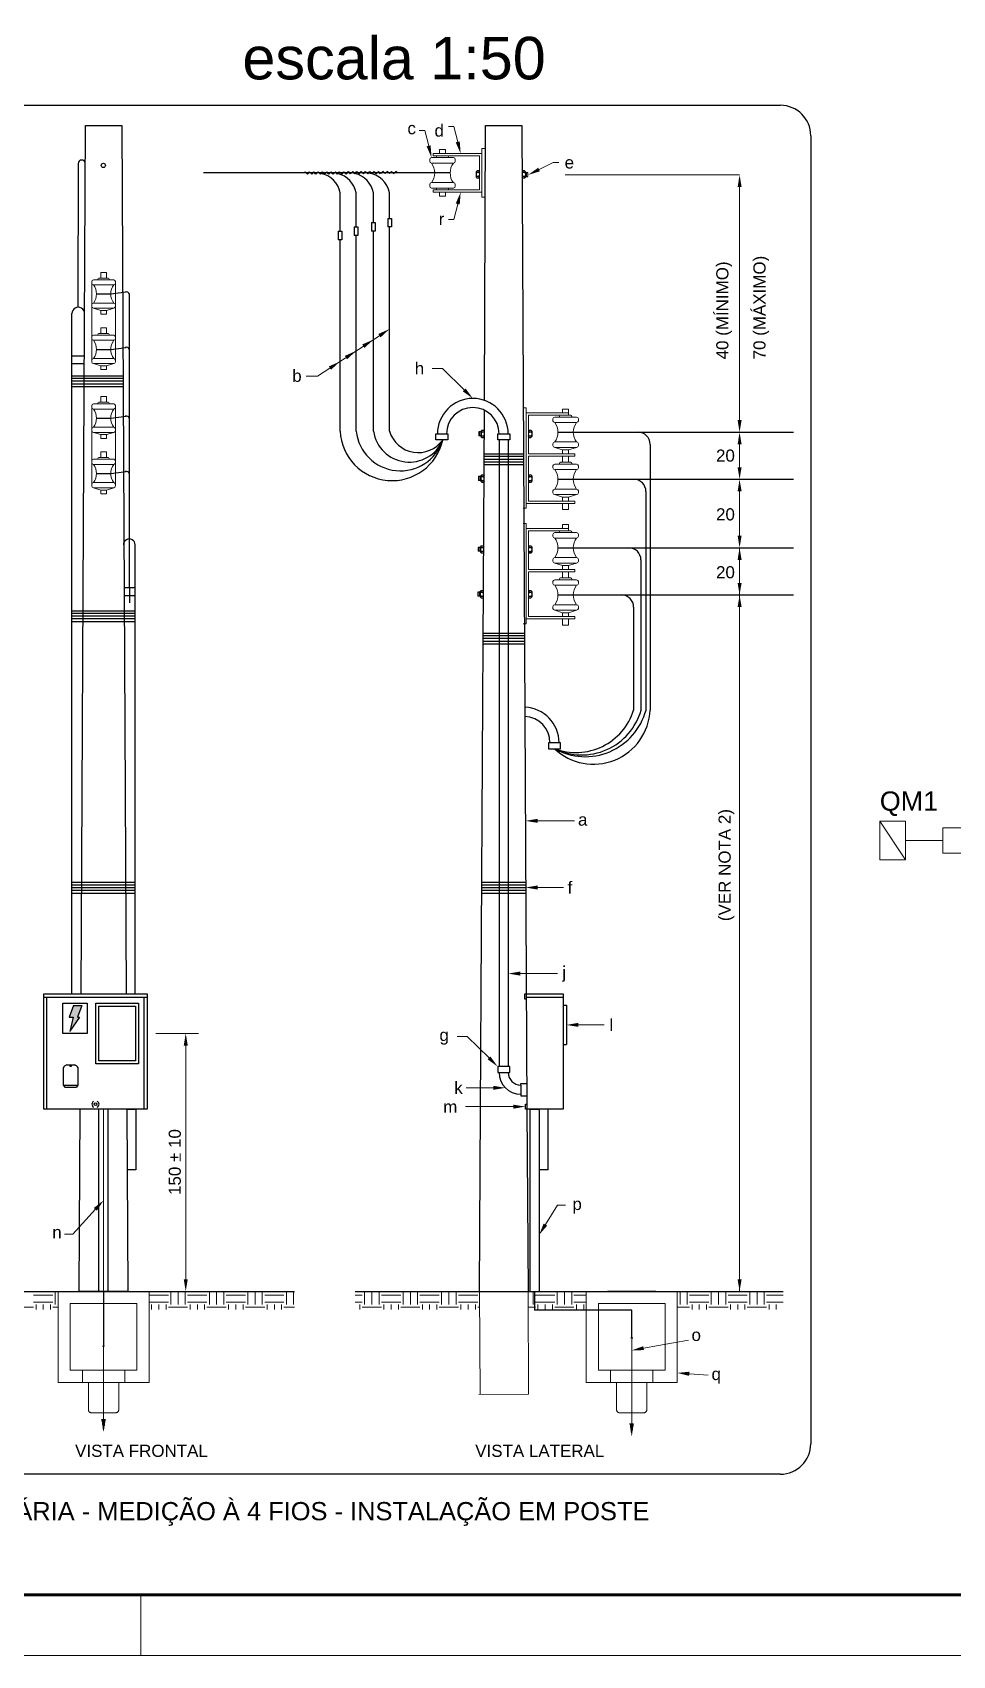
# Model space of a CAD drawing. Header units: millimetres. Extents: x 234.6 to 276.6, y 175.2 to 204.9.
# Drawn here: x 241.97 to 249.55, y 175.16 to 188.53 of the extents above; entities that cross this region are included whole.
import ezdxf

# ---------------------------------------------------------------- set-up
doc = ezdxf.new("R2010")
doc.units = ezdxf.units.MM
doc.header["$LTSCALE"] = 3
doc.header["$MEASUREMENT"] = 0
doc.linetypes.add('Dashed', pattern=[0.75, 0.5, -0.25])
for name, color, linetype, lineweight in [('DI-Linhas do diagrama', 2, 'Continuous', 20), ('DI-Título do diagrama', 3, 'Continuous', 30), ('FO-Títulos', 2, 'Continuous', 20), ('FOLHA EXTERNA', 2, 'Continuous', 20), ('Folha_padrão', 6, 'Continuous', 60), ('P-CONTORNO2', 2, 'Continuous', 20), ('P-CONTORNO4', 3, 'Continuous', 30), ('P-HATCH', 1, 'Continuous', 5), ('P-MARGEM', 3, 'Continuous', 30), ('P-TEXTOS', 2, 'Continuous', 20), ('P-TÍTULO', 3, 'Continuous', 30)]:
    doc.layers.add(name, color=color, linetype=linetype, lineweight=lineweight)
doc.styles.add('Arial', font='arial.ttf')

msp = doc.modelspace()

# ---------------------------------------------------------------- hatches: boundary and pattern name
at = {"layer": 'P-CONTORNO2', "linetype": 'Continuous'}
for points in [[(245.49, 187.631), (245.457, 187.623), (245.498, 187.53), (245.49, 187.631)], [(245.25, 187.598), (245.217, 187.59), (245.258, 187.497), (245.25, 187.598)], [(246.137, 187.414), (246.151, 187.384), (246.054, 187.355), (246.137, 187.414)], [(247.781, 187.255), (247.814, 187.255), (247.797, 187.355), (247.781, 187.255)], [(245.49, 187.111), (245.457, 187.119), (245.498, 187.212), (245.49, 187.111)], [(244.819, 186.044), (244.837, 186.016), (244.911, 186.085), (244.819, 186.044)], [(244.543, 185.864), (244.561, 185.836), (244.636, 185.905), (244.543, 185.864)], [(244.686, 185.958), (244.705, 185.93), (244.779, 185.998), (244.686, 185.958)], [(244.411, 185.777), (244.429, 185.75), (244.504, 185.818), (244.411, 185.777)], [(245.539, 185.595), (245.515, 185.572), (245.598, 185.513), (245.539, 185.595)], [(247.781, 185.335), (247.814, 185.335), (247.797, 185.235), (247.781, 185.335)], [(247.781, 185.135), (247.814, 185.135), (247.797, 185.235), (247.781, 185.135)], [(247.781, 184.947), (247.814, 184.947), (247.797, 184.847), (247.781, 184.947)], [(247.781, 184.747), (247.814, 184.747), (247.797, 184.847), (247.781, 184.747)], [(247.781, 184.383), (247.814, 184.383), (247.797, 184.283), (247.781, 184.383)], [(247.781, 184.183), (247.814, 184.183), (247.797, 184.283), (247.781, 184.183)], [(247.781, 183.994), (247.814, 183.994), (247.797, 183.894), (247.781, 183.994)], [(247.781, 183.794), (247.814, 183.794), (247.797, 183.894), (247.781, 183.794)], [(246.132, 182.017), (246.132, 182.05), (246.032, 182.033), (246.132, 182.017)], [(246.133, 181.467), (246.133, 181.501), (246.033, 181.484), (246.133, 181.467)], [(245.99, 180.758), (245.99, 180.792), (245.89, 180.775), (245.99, 180.758)], [(243.215, 180.182), (243.248, 180.182), (243.231, 180.282), (243.215, 180.182)], [(246.469, 180.336), (246.469, 180.369), (246.369, 180.352), (246.469, 180.336)], [(245.743, 180.092), (245.72, 180.068), (245.803, 180.009), (245.743, 180.092)], [(245.767, 179.85), (245.767, 179.817), (245.867, 179.834), (245.767, 179.85)], [(245.931, 179.695), (245.931, 179.662), (246.031, 179.679), (245.931, 179.695)], [(242.474, 178.844), (242.499, 178.822), (242.554, 178.907), (242.474, 178.844)], [(246.211, 178.698), (246.182, 178.716), (246.144, 178.622), (246.211, 178.698)], [(243.215, 178.257), (243.248, 178.257), (243.231, 178.157), (243.215, 178.257)], [(247.781, 178.257), (247.814, 178.257), (247.797, 178.157), (247.781, 178.257)], [(247.009, 177.673), (247.003, 177.705), (246.908, 177.671), (247.009, 177.673)], [(247.381, 177.461), (247.384, 177.495), (247.283, 177.485), (247.381, 177.461)]]:
    msp.add_hatch(color=256, dxfattribs=at).paths.add_polyline_path(points)
at = {"layer": 'P-CONTORNO4', "linetype": 'Continuous'}
msp.add_hatch(color=256, dxfattribs=at).paths.add_polyline_path([(242.269, 180.417), (242.304, 180.417), (242.275, 180.3), (242.355, 180.417), (242.339, 180.417), (242.375, 180.513), (242.305, 180.513), (242.269, 180.417)])

# ---------------------------------------------------------------- linework, layer by layer
at = {"layer": 'DI-Linhas do diagrama', "linetype": 'Continuous'}
for p, q in [((249.165, 182.03), (248.953, 182.03)), ((248.953, 182.03), (248.953, 181.713)), ((249.165, 181.713), (248.953, 182.03)), ((249.165, 181.713), (249.165, 182.03)), ((249.165, 181.871), (249.472, 181.871)), ((248.953, 181.713), (249.165, 181.713))]:
    msp.add_line(p, q, dxfattribs=at)
msp.add_lwpolyline([(249.472, 181.766), (249.472, 181.977), (249.853, 181.977), (249.853, 181.766), (249.472, 181.766)], close=True, dxfattribs=at)
at = {"layer": 'FOLHA EXTERNA', "color": 2, "linetype": 'Continuous'}
for points in [[(234.586, 175.157), (276.636, 175.157), (276.636, 204.857), (234.586, 204.857), (234.586, 175.157)], [(242.861, 175.661), (242.861, 175.157)]]:
    msp.add_lwpolyline(points, dxfattribs=at)
at = {"layer": 'Folha_padrão', "color": 6, "linetype": 'Continuous'}
msp.add_lwpolyline([(236.086, 204.357), (276.136, 204.357), (276.136, 175.657), (236.086, 175.657), (236.086, 204.357)], dxfattribs=at)
at = {"layer": 'P-CONTORNO2'}
for p, q in [((245.442, 187.754), (245.397, 187.754)), ((245.474, 187.627), (245.442, 187.754)), ((245.202, 187.721), (245.157, 187.721)), ((245.234, 187.594), (245.202, 187.721)), ((245.243, 187.482), (245.243, 187.467)), ((245.348, 187.497), (245.258, 187.497)), ((245.673, 187.53), (245.272, 187.53)), ((245.272, 187.512), (245.272, 187.53)), ((245.654, 187.512), (245.272, 187.512)), ((245.298, 187.504), (245.298, 187.497)), ((245.322, 187.53), (245.322, 187.563)), ((245.373, 187.563), (245.322, 187.563)), ((245.322, 187.563), (245.373, 187.563)), ((245.348, 187.497), (245.438, 187.497)), ((245.373, 187.563), (245.373, 187.53)), ((245.397, 187.504), (245.397, 187.497)), ((245.453, 187.482), (245.453, 187.467)), ((245.654, 187.362), (245.654, 187.512)), ((245.673, 187.572), (245.702, 187.572)), ((245.673, 187.572), (245.673, 187.53)), ((245.673, 187.53), (245.673, 187.212)), ((245.258, 187.452), (245.438, 187.452)), ((245.654, 187.362), (245.654, 187.231)), ((246.041, 187.369), (246.041, 187.347)), ((246.051, 187.374), (246.051, 187.342)), ((246.144, 187.399), (246.261, 187.457)), ((246.261, 187.457), (246.307, 187.457)), ((247.797, 187.355), (246.36, 187.355)), ((245.243, 187.261), (245.243, 187.276)), ((245.258, 187.291), (245.438, 187.291)), ((245.348, 187.246), (245.258, 187.246)), ((245.654, 187.231), (245.272, 187.231)), ((245.272, 187.212), (245.272, 187.231)), ((245.673, 187.212), (245.272, 187.212)), ((245.298, 187.238), (245.298, 187.246)), ((245.322, 187.212), (245.322, 187.18)), ((245.348, 187.246), (245.438, 187.246)), ((245.373, 187.18), (245.373, 187.212)), ((245.397, 187.238), (245.397, 187.246)), ((245.453, 187.261), (245.453, 187.276)), ((245.673, 187.171), (245.673, 187.212)), ((247.797, 187.255), (247.797, 185.335)), ((245.322, 187.18), (245.373, 187.18)), ((245.373, 187.18), (245.322, 187.18)), ((245.474, 187.115), (245.442, 186.988)), ((245.673, 187.171), (245.701, 187.171)), ((245.442, 186.988), (245.397, 186.988)), ((242.53, 186.552), (242.53, 186.504)), ((242.577, 186.552), (242.53, 186.552)), ((242.53, 186.552), (242.577, 186.552)), ((242.577, 186.504), (242.577, 186.552)), ((242.456, 186.476), (242.456, 186.462)), ((242.456, 186.469), (242.456, 185.821)), ((242.554, 186.49), (242.47, 186.49)), ((242.638, 186.448), (242.47, 186.448)), ((242.507, 186.497), (242.507, 186.49)), ((242.554, 186.504), (242.514, 186.504)), ((242.554, 186.504), (242.593, 186.504)), ((242.554, 186.49), (242.638, 186.49)), ((242.6, 186.497), (242.6, 186.49)), ((242.652, 186.476), (242.652, 186.462)), ((242.652, 186.469), (242.652, 185.821)), ((242.456, 186.271), (242.456, 186.285)), ((242.638, 186.299), (242.47, 186.299)), ((242.652, 186.271), (242.652, 186.285)), ((242.47, 186.257), (242.53, 186.237)), ((242.554, 186.257), (242.47, 186.257)), ((242.577, 186.237), (242.53, 186.237)), ((242.53, 186.237), (242.53, 186.207)), ((242.577, 186.207), (242.53, 186.207)), ((242.554, 186.257), (242.638, 186.257)), ((242.638, 186.257), (242.577, 186.237)), ((242.577, 186.207), (242.577, 186.237)), ((242.456, 186.02), (242.456, 186.006)), ((242.554, 186.034), (242.47, 186.034)), ((242.507, 186.041), (242.507, 186.034)), ((242.554, 186.048), (242.514, 186.048)), ((242.53, 186.096), (242.53, 186.048)), ((242.53, 186.096), (242.577, 186.096)), ((242.554, 186.048), (242.593, 186.048)), ((242.554, 186.034), (242.638, 186.034)), ((242.577, 186.048), (242.577, 186.096)), ((242.6, 186.041), (242.6, 186.034)), ((242.652, 186.02), (242.652, 186.006)), ((244.828, 186.03), (244.318, 185.697)), ((242.638, 185.992), (242.47, 185.992)), ((242.456, 185.814), (242.456, 185.828)), ((242.638, 185.842), (242.47, 185.842)), ((242.554, 185.8), (242.47, 185.8)), ((242.47, 185.8), (242.53, 185.781)), ((242.577, 185.781), (242.53, 185.781)), ((242.53, 185.781), (242.53, 185.751)), ((242.577, 185.751), (242.53, 185.751)), ((242.554, 185.8), (242.638, 185.8)), ((242.638, 185.8), (242.577, 185.781)), ((242.577, 185.751), (242.577, 185.781)), ((242.652, 185.814), (242.652, 185.828)), ((245.347, 185.761), (245.263, 185.761)), ((245.527, 185.583), (245.347, 185.761)), ((244.318, 185.697), (244.224, 185.697)), ((242.554, 185.468), (242.47, 185.468)), ((242.507, 185.475), (242.507, 185.468)), ((242.554, 185.482), (242.514, 185.482)), ((242.53, 185.53), (242.53, 185.482)), ((242.577, 185.53), (242.53, 185.53)), ((242.53, 185.53), (242.577, 185.53)), ((242.554, 185.482), (242.593, 185.482)), ((242.554, 185.468), (242.638, 185.468)), ((242.577, 185.482), (242.577, 185.53)), ((242.6, 185.475), (242.6, 185.468)), ((242.456, 185.454), (242.456, 185.44)), ((242.456, 185.447), (242.456, 184.799)), ((242.638, 185.426), (242.47, 185.426)), ((242.652, 185.454), (242.652, 185.44)), ((242.652, 185.447), (242.652, 184.799)), ((246.038, 185.436), (246.013, 185.436)), ((246.038, 185.436), (246.038, 185.394)), ((246.038, 185.394), (246.038, 184.649)), ((246.038, 185.394), (246.388, 185.394)), ((246.057, 185.225), (246.057, 185.375)), ((246.057, 185.375), (246.338, 185.375)), ((246.258, 185.345), (246.258, 185.33)), ((246.363, 185.36), (246.273, 185.36)), ((246.313, 185.368), (246.313, 185.36)), ((246.363, 185.375), (246.321, 185.375)), ((246.338, 185.426), (246.388, 185.426)), ((246.388, 185.426), (246.338, 185.426)), ((246.338, 185.426), (246.338, 185.394)), ((246.363, 185.375), (246.405, 185.375)), ((246.363, 185.36), (246.453, 185.36)), ((246.388, 185.375), (246.388, 185.426)), ((246.413, 185.368), (246.413, 185.36)), ((246.468, 185.345), (246.468, 185.33)), ((242.456, 185.248), (242.456, 185.262)), ((242.638, 185.276), (242.47, 185.276)), ((242.47, 185.234), (242.53, 185.215)), ((242.554, 185.234), (242.47, 185.234)), ((242.577, 185.215), (242.53, 185.215)), ((242.53, 185.215), (242.53, 185.184)), ((242.554, 185.234), (242.638, 185.234)), ((242.638, 185.234), (242.577, 185.215)), ((242.577, 185.184), (242.577, 185.215)), ((242.652, 185.248), (242.652, 185.262)), ((245.647, 185.238), (245.647, 185.206)), ((245.657, 185.233), (245.657, 185.211)), ((246.057, 185.225), (246.057, 185.057)), ((246.453, 185.315), (246.273, 185.315)), ((242.577, 185.184), (242.53, 185.184)), ((242.53, 185.073), (242.53, 185.026)), ((242.53, 185.073), (242.577, 185.073)), ((242.577, 185.026), (242.577, 185.073)), ((246.258, 185.125), (246.258, 185.14)), ((246.453, 185.155), (246.273, 185.155)), ((246.363, 185.11), (246.273, 185.11)), ((246.273, 185.11), (246.338, 185.089)), ((246.338, 185.089), (246.338, 185.057)), ((246.388, 185.089), (246.338, 185.089)), ((246.363, 185.11), (246.453, 185.11)), ((246.453, 185.11), (246.388, 185.089)), ((246.388, 185.057), (246.388, 185.089)), ((246.468, 185.125), (246.468, 185.14)), ((242.456, 184.998), (242.456, 184.984)), ((242.554, 185.012), (242.47, 185.012)), ((242.638, 184.97), (242.47, 184.97)), ((242.507, 185.019), (242.507, 185.012)), ((242.554, 185.026), (242.514, 185.026)), ((242.554, 185.026), (242.593, 185.026)), ((242.554, 185.012), (242.638, 185.012)), ((242.6, 185.019), (242.6, 185.012)), ((242.652, 184.998), (242.652, 184.984)), ((246.057, 185.057), (246.338, 185.057)), ((246.057, 185.038), (246.057, 184.668)), ((246.057, 185.038), (246.338, 185.038)), ((246.258, 184.957), (246.258, 184.942)), ((246.363, 184.972), (246.273, 184.972)), ((246.313, 184.979), (246.313, 184.972)), ((246.363, 184.987), (246.321, 184.987)), ((246.439, 185.057), (246.338, 185.057)), ((246.338, 185.038), (246.338, 184.987)), ((246.388, 185.038), (246.338, 185.038)), ((246.363, 184.987), (246.405, 184.987)), ((246.363, 184.972), (246.453, 184.972)), ((246.388, 184.987), (246.388, 185.038)), ((246.388, 185.038), (246.439, 185.038)), ((246.413, 184.979), (246.413, 184.972)), ((246.439, 185.038), (246.439, 185.057)), ((246.468, 184.957), (246.468, 184.942)), ((242.456, 184.792), (242.456, 184.806)), ((242.638, 184.82), (242.47, 184.82)), ((242.652, 184.792), (242.652, 184.806)), ((245.645, 184.869), (245.645, 184.837)), ((245.655, 184.864), (245.655, 184.842)), ((246.453, 184.927), (246.273, 184.927)), ((242.554, 184.778), (242.47, 184.778)), ((242.47, 184.778), (242.53, 184.758)), ((242.577, 184.758), (242.53, 184.758)), ((242.53, 184.758), (242.53, 184.728)), ((242.577, 184.728), (242.53, 184.728)), ((242.554, 184.778), (242.638, 184.778)), ((242.638, 184.778), (242.577, 184.758)), ((242.577, 184.728), (242.577, 184.758)), ((246.057, 184.668), (246.338, 184.668)), ((246.258, 184.736), (246.258, 184.751)), ((246.453, 184.766), (246.273, 184.766)), ((246.273, 184.721), (246.338, 184.7)), ((246.363, 184.721), (246.273, 184.721)), ((246.338, 184.7), (246.338, 184.668)), ((246.388, 184.7), (246.338, 184.7)), ((246.439, 184.668), (246.338, 184.668)), ((246.363, 184.721), (246.453, 184.721)), ((246.453, 184.721), (246.388, 184.7)), ((246.388, 184.668), (246.388, 184.7)), ((246.439, 184.649), (246.439, 184.668)), ((246.468, 184.736), (246.468, 184.751)), ((247.797, 184.747), (247.797, 184.383)), ((246.038, 184.608), (246.013, 184.608)), ((246.038, 184.649), (246.038, 184.608)), ((246.038, 184.649), (246.338, 184.649)), ((246.388, 184.649), (246.338, 184.649)), ((246.338, 184.649), (246.338, 184.598)), ((246.338, 184.598), (246.388, 184.598)), ((246.388, 184.649), (246.439, 184.649)), ((246.388, 184.598), (246.388, 184.649)), ((246.038, 184.483), (246.013, 184.483)), ((246.038, 184.483), (246.038, 184.442)), ((246.038, 184.442), (246.388, 184.442)), ((246.038, 184.442), (246.038, 183.697)), ((246.057, 184.423), (246.338, 184.423)), ((246.057, 184.273), (246.057, 184.423)), ((246.363, 184.408), (246.273, 184.408)), ((246.313, 184.415), (246.313, 184.408)), ((246.363, 184.423), (246.321, 184.423)), ((246.338, 184.474), (246.338, 184.442)), ((246.388, 184.474), (246.338, 184.474)), ((246.338, 184.474), (246.388, 184.474)), ((246.363, 184.423), (246.405, 184.423)), ((246.363, 184.408), (246.453, 184.408)), ((246.388, 184.423), (246.388, 184.474)), ((246.413, 184.415), (246.413, 184.408)), ((245.642, 184.286), (245.642, 184.254)), ((245.651, 184.281), (245.651, 184.258)), ((246.057, 184.273), (246.057, 184.104)), ((246.258, 184.393), (246.258, 184.378)), ((246.453, 184.363), (246.273, 184.363)), ((246.468, 184.393), (246.468, 184.378)), ((247.797, 184.283), (247.797, 178.157)), ((246.258, 184.172), (246.258, 184.187)), ((246.453, 184.202), (246.273, 184.202)), ((246.273, 184.157), (246.338, 184.136)), ((246.363, 184.157), (246.273, 184.157)), ((246.388, 184.136), (246.338, 184.136)), ((246.338, 184.136), (246.338, 184.104)), ((246.363, 184.157), (246.453, 184.157)), ((246.453, 184.157), (246.388, 184.136)), ((246.388, 184.104), (246.388, 184.136)), ((246.468, 184.172), (246.468, 184.187)), ((246.057, 184.104), (246.338, 184.104)), ((246.057, 184.085), (246.338, 184.085)), ((246.057, 184.085), (246.057, 183.716)), ((246.258, 184.004), (246.258, 183.989)), ((246.363, 184.019), (246.273, 184.019)), ((246.313, 184.027), (246.313, 184.019)), ((246.363, 184.034), (246.321, 184.034)), ((246.439, 184.104), (246.338, 184.104)), ((246.388, 184.085), (246.338, 184.085)), ((246.338, 184.085), (246.338, 184.034)), ((246.363, 184.034), (246.405, 184.034)), ((246.363, 184.019), (246.453, 184.019)), ((246.388, 184.085), (246.439, 184.085)), ((246.388, 184.034), (246.388, 184.085)), ((246.413, 184.027), (246.413, 184.019)), ((246.439, 184.085), (246.439, 184.104)), ((246.468, 184.004), (246.468, 183.989)), ((245.64, 183.917), (245.64, 183.885)), ((245.649, 183.912), (245.649, 183.889)), ((246.453, 183.974), (246.273, 183.974)), ((246.258, 183.784), (246.258, 183.799)), ((246.453, 183.814), (246.273, 183.814)), ((246.363, 183.769), (246.273, 183.769)), ((246.273, 183.769), (246.338, 183.748)), ((246.388, 183.748), (246.338, 183.748)), ((246.338, 183.748), (246.338, 183.716)), ((246.363, 183.769), (246.453, 183.769)), ((246.453, 183.769), (246.388, 183.748)), ((246.388, 183.716), (246.388, 183.748)), ((246.468, 183.784), (246.468, 183.799)), ((246.038, 183.656), (246.013, 183.656)), ((246.038, 183.697), (246.338, 183.697)), ((246.038, 183.697), (246.038, 183.656)), ((246.057, 183.716), (246.338, 183.716)), ((246.439, 183.716), (246.338, 183.716)), ((246.338, 183.697), (246.338, 183.646)), ((246.388, 183.697), (246.338, 183.697)), ((246.338, 183.646), (246.388, 183.646)), ((246.388, 183.646), (246.388, 183.697)), ((246.388, 183.697), (246.439, 183.697)), ((246.439, 183.697), (246.439, 183.716)), ((246.132, 182.033), (246.437, 182.033)), ((246.133, 181.484), (246.346, 181.484)), ((245.99, 180.775), (246.296, 180.775)), ((245.552, 180.258), (245.468, 180.258)), ((245.732, 180.08), (245.552, 180.258)), ((246.469, 180.352), (246.682, 180.352)), ((245.767, 179.834), (245.543, 179.834)), ((245.931, 179.679), (245.538, 179.679)), ((242.486, 178.833), (242.3, 178.627)), ((246.197, 178.707), (246.295, 178.866)), ((246.295, 178.866), (246.362, 178.866)), ((242.3, 178.627), (242.233, 178.627)), ((247.006, 177.689), (247.377, 177.756)), ((247.383, 177.478), (247.537, 177.467)), ((242.537, 177.1), (242.57, 177.1)), ((242.538, 177.093), (242.569, 177.093)), ((242.539, 177.085), (242.568, 177.085)), ((242.541, 177.078), (242.567, 177.078)), ((242.542, 177.071), (242.565, 177.071)), ((242.543, 177.063), (242.564, 177.063)), ((242.544, 177.056), (242.563, 177.056)), ((242.546, 177.048), (242.562, 177.048)), ((242.547, 177.041), (242.56, 177.041)), ((246.891, 177.067), (246.924, 177.067)), ((246.892, 177.06), (246.923, 177.06)), ((246.894, 177.052), (246.922, 177.052)), ((246.895, 177.045), (246.921, 177.045)), ((242.548, 177.034), (242.559, 177.034)), ((242.549, 177.026), (242.558, 177.026)), ((242.551, 177.019), (242.557, 177.019)), ((242.552, 177.011), (242.555, 177.011)), ((242.553, 177.004), (242.554, 177.004)), ((246.896, 177.038), (246.92, 177.038)), ((246.897, 177.03), (246.918, 177.03)), ((246.899, 177.023), (246.917, 177.023)), ((246.9, 177.015), (246.916, 177.015)), ((246.901, 177.008), (246.915, 177.008)), ((246.902, 177.001), (246.913, 177.001)), ((246.903, 176.993), (246.912, 176.993)), ((246.905, 176.986), (246.911, 176.986)), ((246.906, 176.979), (246.91, 176.979)), ((246.907, 176.971), (246.908, 176.971))]:
    msp.add_line(p, q, dxfattribs=at)
at = {"layer": 'P-CONTORNO2', "linetype": 'Continuous'}
for p, q in [((247.797, 185.135), (247.797, 184.947)), ((242.984, 180.282), (243.336, 180.282)), ((243.231, 180.182), (243.231, 178.257)), ((246.908, 177.067), (246.908, 177.768)), ((242.554, 177.1), (242.554, 177.701))]:
    msp.add_line(p, q, dxfattribs=at)
at = {"layer": 'P-CONTORNO2', "linetype": 'Dashed'}
for p, q in [((242.554, 178.157), (242.554, 179.657)), ((242.179, 178.157), (242.179, 177.407)), ((242.929, 178.157), (242.929, 177.407)), ((245.653, 178.157), (245.658, 177.307)), ((246.058, 177.309), (246.053, 178.157)), ((246.533, 178.157), (246.533, 177.407)), ((247.283, 178.157), (247.283, 177.407)), ((242.279, 178.057), (242.829, 178.057)), ((242.279, 178.057), (242.279, 177.507)), ((242.829, 178.057), (242.829, 177.507)), ((246.633, 178.057), (247.183, 178.057)), ((246.633, 178.057), (246.633, 177.507)), ((247.183, 178.057), (247.183, 177.507)), ((242.829, 177.507), (242.279, 177.507)), ((242.379, 177.507), (242.379, 177.407)), ((242.729, 177.507), (242.729, 177.407)), ((247.183, 177.507), (246.633, 177.507)), ((246.733, 177.507), (246.733, 177.407)), ((247.083, 177.507), (247.083, 177.407)), ((242.929, 177.407), (242.179, 177.407)), ((242.429, 177.407), (242.429, 177.182)), ((242.679, 177.407), (242.679, 177.182)), ((245.648, 177.307), (246.058, 177.309)), ((247.283, 177.407), (246.533, 177.407)), ((246.783, 177.407), (246.783, 177.182)), ((247.033, 177.407), (247.033, 177.182)), ((242.454, 177.157), (242.654, 177.157)), ((246.808, 177.157), (247.008, 177.157))]:
    msp.add_line(p, q, dxfattribs=at)
at = {"layer": 'P-CONTORNO2'}
for centre, radius, start, end in [((245.258, 187.482), 0.015, 90, 180), ((245.305, 187.504), 0.0075, 90, 180), ((245.39, 187.504), 0.0075, 0, 90), ((245.438, 187.482), 0.015, 0, 90), ((245.258, 187.467), 0.015, 180, 270), ((245.15, 187.371), 0.134, 323.14, 36.8599), ((245.545, 187.371), 0.134, 143.14, 216.86), ((245.438, 187.467), 0.015, 270, 0), ((245.258, 187.276), 0.015, 90, 180), ((245.258, 187.261), 0.015, 180, 270), ((245.305, 187.238), 0.0075, 180, 270), ((245.39, 187.238), 0.0075, 270, 0), ((245.438, 187.276), 0.015, 0, 90), ((245.438, 187.261), 0.015, 270, 0), ((242.47, 186.476), 0.014, 90, 180), ((242.47, 186.462), 0.014, 180, 270), ((242.37, 186.374), 0.125, 323.14, 36.8599), ((242.514, 186.497), 0.007, 90, 180), ((242.593, 186.497), 0.007, 0, 90), ((242.738, 186.374), 0.125, 143.14, 216.86), ((242.638, 186.476), 0.014, 0, 90), ((242.638, 186.462), 0.014, 270, 0), ((242.47, 186.285), 0.014, 90, 180), ((242.47, 186.271), 0.014, 180, 270), ((242.638, 186.285), 0.014, 0, 90), ((242.638, 186.271), 0.014, 270, 0), ((242.47, 186.02), 0.014, 90, 180), ((242.47, 186.006), 0.014, 180, 270), ((242.514, 186.041), 0.007, 90, 180), ((242.593, 186.041), 0.007, 0, 90), ((242.638, 186.02), 0.014, 0, 90), ((242.638, 186.006), 0.014, 270, 0), ((242.37, 185.917), 0.125, 323.14, 36.8599), ((242.738, 185.917), 0.125, 143.14, 216.86), ((242.47, 185.828), 0.014, 90, 180), ((242.47, 185.814), 0.014, 180, 270), ((242.638, 185.828), 0.014, 0, 90), ((242.638, 185.814), 0.014, 270, 0), ((242.47, 185.454), 0.014, 90, 180), ((242.514, 185.475), 0.007, 90, 180), ((242.593, 185.475), 0.007, 0, 90), ((242.638, 185.454), 0.014, 0, 90), ((242.47, 185.44), 0.014, 180, 270), ((242.37, 185.351), 0.125, 323.14, 36.8599), ((242.738, 185.351), 0.125, 143.14, 216.86), ((242.638, 185.44), 0.014, 270, 0), ((246.273, 185.345), 0.015, 90, 180), ((246.273, 185.33), 0.015, 180, 270), ((246.321, 185.368), 0.0075, 90, 180), ((246.405, 185.368), 0.0075, 0, 90), ((246.453, 185.345), 0.015, 0, 90), ((246.453, 185.33), 0.015, 270, 0), ((242.47, 185.262), 0.014, 90, 180), ((242.47, 185.248), 0.014, 180, 270), ((242.638, 185.262), 0.014, 0, 90), ((242.638, 185.248), 0.014, 270, 0), ((246.166, 185.235), 0.134, 323.14, 36.8599), ((246.56, 185.235), 0.134, 143.14, 216.86), ((246.273, 185.14), 0.015, 90, 180), ((246.273, 185.125), 0.015, 180, 270), ((246.453, 185.14), 0.015, 0, 90), ((246.453, 185.125), 0.015, 270, 0), ((242.47, 184.998), 0.014, 90, 180), ((242.47, 184.984), 0.014, 180, 270), ((242.37, 184.895), 0.125, 323.14, 36.8599), ((242.514, 185.019), 0.007, 90, 180), ((242.593, 185.019), 0.007, 0, 90), ((242.738, 184.895), 0.125, 143.14, 216.86), ((242.638, 184.998), 0.014, 0, 90), ((242.638, 184.984), 0.014, 270, 0), ((246.273, 184.957), 0.015, 90, 180), ((246.273, 184.942), 0.015, 180, 270), ((246.321, 184.979), 0.0075, 90, 180), ((246.405, 184.979), 0.0075, 0, 90), ((246.453, 184.957), 0.015, 0, 90), ((246.453, 184.942), 0.015, 270, 0), ((242.47, 184.806), 0.014, 90, 180), ((242.638, 184.806), 0.014, 0, 90), ((246.166, 184.847), 0.134, 323.14, 36.8599), ((246.56, 184.847), 0.134, 143.14, 216.86), ((242.47, 184.792), 0.014, 180, 270), ((242.638, 184.792), 0.014, 270, 0), ((246.273, 184.751), 0.015, 90, 180), ((246.273, 184.736), 0.015, 180, 270), ((246.453, 184.751), 0.015, 0, 90), ((246.453, 184.736), 0.015, 270, 0), ((246.273, 184.393), 0.015, 90, 180), ((246.321, 184.415), 0.0075, 90, 180), ((246.405, 184.415), 0.0075, 0, 90), ((246.453, 184.393), 0.015, 0, 90), ((246.273, 184.378), 0.015, 180, 270), ((246.166, 184.283), 0.134, 323.14, 36.8599), ((246.56, 184.283), 0.134, 143.14, 216.86), ((246.453, 184.378), 0.015, 270, 0), ((246.273, 184.187), 0.015, 90, 180), ((246.273, 184.172), 0.015, 180, 270), ((246.453, 184.187), 0.015, 0, 90), ((246.453, 184.172), 0.015, 270, 0), ((246.273, 184.004), 0.015, 90, 180), ((246.321, 184.027), 0.0075, 90, 180), ((246.405, 184.027), 0.0075, 0, 90), ((246.453, 184.004), 0.015, 0, 90), ((246.273, 183.989), 0.015, 180, 270), ((246.166, 183.894), 0.134, 323.14, 36.8599), ((246.56, 183.894), 0.134, 143.14, 216.86), ((246.453, 183.989), 0.015, 270, 0), ((246.273, 183.799), 0.015, 90, 180), ((246.273, 183.784), 0.015, 180, 270), ((246.453, 183.799), 0.015, 0, 90), ((246.453, 183.784), 0.015, 270, 0)]:
    msp.add_arc(centre, radius, start, end, dxfattribs=at)
at = {"layer": 'P-CONTORNO2', "linetype": 'Dashed'}
for centre, start, end in [((242.454, 177.182), 180, 270), ((242.654, 177.182), 270, 0), ((246.808, 177.182), 180, 270), ((247.008, 177.182), 270, 0)]:
    msp.add_arc(centre, 0.025, start, end, dxfattribs=at)
at = {"layer": 'P-CONTORNO4'}
for p, q in [((242.368, 180.607), (242.404, 187.762)), ((242.404, 187.762), (242.704, 187.762)), ((242.704, 187.762), (242.739, 180.607)), ((245.695, 185.496), (245.703, 187.762)), ((245.703, 187.762), (246.003, 187.762)), ((246.003, 187.762), (246.044, 179.657)), ((242.345, 186.264), (242.346, 187.45)), ((244.976, 187.371), (243.379, 187.371)), ((244.208, 187.371), (244.217, 187.38)), ((244.235, 187.362), (244.217, 187.38)), ((244.235, 187.362), (244.252, 187.38)), ((244.27, 187.362), (244.252, 187.38)), ((244.27, 187.362), (244.288, 187.38)), ((244.305, 187.362), (244.288, 187.38)), ((244.305, 187.362), (244.323, 187.38)), ((244.341, 187.362), (244.323, 187.38)), ((244.341, 187.362), (244.358, 187.38)), ((244.376, 187.362), (244.358, 187.38)), ((244.376, 187.362), (244.394, 187.38)), ((244.412, 187.362), (244.394, 187.38)), ((244.412, 187.362), (244.429, 187.38)), ((244.447, 187.362), (244.429, 187.38)), ((244.447, 187.362), (244.465, 187.38)), ((244.482, 187.362), (244.465, 187.38)), ((244.482, 187.362), (244.5, 187.38)), ((244.518, 187.362), (244.5, 187.38)), ((244.518, 187.362), (244.535, 187.38)), ((244.553, 187.362), (244.535, 187.38)), ((244.553, 187.362), (244.572, 187.382)), ((244.59, 187.364), (244.572, 187.382)), ((244.59, 187.364), (244.608, 187.382)), ((244.625, 187.364), (244.608, 187.382)), ((244.625, 187.364), (244.643, 187.382)), ((244.661, 187.364), (244.643, 187.382)), ((244.661, 187.364), (244.678, 187.382)), ((244.696, 187.364), (244.678, 187.382)), ((244.696, 187.364), (244.714, 187.382)), ((244.732, 187.364), (244.714, 187.382)), ((244.732, 187.364), (244.749, 187.382)), ((244.767, 187.364), (244.749, 187.382)), ((244.767, 187.364), (244.785, 187.382)), ((244.802, 187.364), (244.785, 187.382)), ((244.802, 187.364), (244.82, 187.382)), ((244.838, 187.364), (244.82, 187.382)), ((244.839, 187.366), (244.857, 187.384)), ((244.875, 187.366), (244.857, 187.384)), ((244.875, 187.366), (244.892, 187.384)), ((244.91, 187.366), (244.892, 187.384)), ((244.91, 187.366), (244.928, 187.384)), ((244.945, 187.366), (244.928, 187.384)), ((244.945, 187.366), (244.963, 187.384)), ((244.976, 187.371), (244.963, 187.384)), ((245.284, 187.371), (244.976, 187.371)), ((245.411, 187.371), (245.284, 187.371)), ((245.633, 187.388), (245.626, 187.381)), ((245.633, 187.374), (245.626, 187.381)), ((245.626, 187.381), (245.626, 187.335)), ((245.633, 187.374), (245.626, 187.367)), ((245.633, 187.342), (245.626, 187.349)), ((245.633, 187.342), (245.626, 187.335)), ((245.647, 187.388), (245.633, 187.388)), ((245.647, 187.374), (245.633, 187.374)), ((245.647, 187.342), (245.633, 187.342)), ((245.647, 187.388), (245.654, 187.381)), ((245.647, 187.374), (245.654, 187.381)), ((245.647, 187.374), (245.654, 187.367)), ((245.647, 187.342), (245.654, 187.349)), ((245.647, 187.342), (245.654, 187.335)), ((246.011, 187.388), (246.005, 187.381)), ((246.011, 187.374), (246.005, 187.381)), ((246.011, 187.374), (246.005, 187.368)), ((246.011, 187.342), (246.005, 187.349)), ((246.011, 187.342), (246.005, 187.336)), ((246.025, 187.388), (246.011, 187.388)), ((246.025, 187.374), (246.011, 187.374)), ((246.025, 187.342), (246.011, 187.342)), ((246.025, 187.388), (246.032, 187.381)), ((246.025, 187.374), (246.032, 187.381)), ((246.025, 187.374), (246.032, 187.367)), ((246.025, 187.342), (246.032, 187.349)), ((246.025, 187.342), (246.032, 187.335)), ((246.032, 187.381), (246.032, 187.335)), ((246.032, 187.374), (246.051, 187.374)), ((246.032, 187.342), (246.051, 187.342)), ((244.504, 186.891), (244.504, 187.207)), ((244.636, 186.927), (244.636, 187.207)), ((244.779, 186.962), (244.779, 187.207)), ((244.911, 186.997), (244.911, 187.207)), ((245.633, 187.328), (245.626, 187.335)), ((245.647, 187.328), (245.633, 187.328)), ((245.647, 187.328), (245.654, 187.335)), ((246.011, 187.328), (246.005, 187.335)), ((246.025, 187.328), (246.011, 187.328)), ((246.025, 187.328), (246.032, 187.335)), ((244.764, 186.962), (244.794, 186.962)), ((244.764, 186.962), (244.764, 186.891)), ((244.794, 186.962), (244.794, 186.891)), ((244.896, 186.997), (244.896, 186.927)), ((244.896, 186.997), (244.927, 186.997)), ((244.927, 186.997), (244.927, 186.927)), ((244.489, 186.891), (244.519, 186.891)), ((244.489, 186.891), (244.489, 186.821)), ((244.519, 186.821), (244.489, 186.821)), ((244.504, 185.243), (244.504, 186.821)), ((244.519, 186.891), (244.519, 186.821)), ((244.621, 186.927), (244.651, 186.927)), ((244.621, 186.927), (244.621, 186.856)), ((244.651, 186.856), (244.621, 186.856)), ((244.636, 185.243), (244.636, 186.856)), ((244.651, 186.927), (244.651, 186.856)), ((244.794, 186.891), (244.764, 186.891)), ((244.779, 185.243), (244.779, 186.891)), ((244.927, 186.927), (244.896, 186.927)), ((244.911, 185.243), (244.911, 186.927)), ((242.495, 186.374), (242.613, 186.374)), ((242.613, 186.374), (242.74, 186.391)), ((242.767, 183.955), (242.767, 186.374)), ((242.293, 180.607), (242.293, 186.212)), ((242.495, 185.917), (242.613, 185.917)), ((242.613, 185.917), (242.74, 185.934)), ((242.293, 185.864), (242.395, 185.864)), ((242.293, 185.801), (242.394, 185.801)), ((242.293, 185.7), (242.713, 185.7)), ((242.293, 185.68), (242.714, 185.68)), ((242.293, 185.657), (242.714, 185.657)), ((242.293, 185.634), (242.714, 185.634)), ((242.293, 185.611), (242.714, 185.611)), ((242.495, 185.351), (242.613, 185.351)), ((242.613, 185.351), (242.74, 185.368)), ((245.661, 179.657), (245.695, 185.415)), ((245.293, 185.221), (245.306, 185.221)), ((245.293, 185.171), (245.293, 185.221)), ((245.306, 185.221), (245.381, 185.221)), ((245.381, 185.221), (245.393, 185.221)), ((245.393, 185.221), (245.393, 185.171)), ((245.666, 185.238), (245.647, 185.238)), ((245.666, 185.206), (245.647, 185.206)), ((245.673, 185.252), (245.666, 185.245)), ((245.673, 185.238), (245.666, 185.245)), ((245.666, 185.245), (245.666, 185.199)), ((245.673, 185.238), (245.666, 185.231)), ((245.673, 185.206), (245.666, 185.213)), ((245.673, 185.206), (245.666, 185.199)), ((245.673, 185.192), (245.666, 185.199)), ((245.673, 185.252), (245.687, 185.252)), ((245.673, 185.238), (245.687, 185.238)), ((245.673, 185.206), (245.687, 185.206)), ((245.687, 185.252), (245.694, 185.245)), ((245.687, 185.238), (245.694, 185.245)), ((245.687, 185.238), (245.694, 185.231)), ((245.687, 185.206), (245.694, 185.213)), ((245.687, 185.206), (245.694, 185.199)), ((245.687, 185.192), (245.694, 185.199)), ((245.803, 185.171), (245.803, 185.221)), ((245.803, 185.221), (245.815, 185.221)), ((245.815, 185.221), (245.89, 185.221)), ((245.89, 185.221), (245.903, 185.221)), ((245.903, 185.221), (245.903, 185.171)), ((246.063, 185.252), (246.057, 185.245)), ((246.063, 185.238), (246.057, 185.245)), ((246.063, 185.238), (246.057, 185.231)), ((246.063, 185.206), (246.057, 185.213)), ((246.063, 185.206), (246.057, 185.199)), ((246.063, 185.192), (246.057, 185.199)), ((246.063, 185.252), (246.077, 185.252)), ((246.063, 185.238), (246.077, 185.238)), ((246.063, 185.206), (246.077, 185.206)), ((246.077, 185.252), (246.084, 185.245)), ((246.077, 185.238), (246.084, 185.245)), ((246.077, 185.238), (246.084, 185.231)), ((246.077, 185.206), (246.084, 185.213)), ((246.077, 185.206), (246.084, 185.199)), ((246.077, 185.192), (246.084, 185.199)), ((246.084, 185.245), (246.084, 185.199)), ((246.3, 185.235), (246.426, 185.235)), ((246.426, 185.235), (248.242, 185.235)), ((245.306, 185.171), (245.293, 185.171)), ((245.393, 185.171), (245.306, 185.171)), ((245.673, 185.192), (245.687, 185.192)), ((245.815, 185.171), (245.803, 185.171)), ((245.815, 185.171), (245.815, 180.009)), ((245.903, 185.171), (245.815, 185.171)), ((245.89, 185.171), (245.89, 180.009)), ((246.063, 185.192), (246.077, 185.192)), ((247.06, 185.135), (247.06, 182.946)), ((245.692, 185.014), (246.013, 185.014)), ((245.692, 184.991), (246.013, 184.991)), ((245.692, 184.968), (246.013, 184.968)), ((245.693, 185.057), (246.012, 185.057)), ((245.693, 185.037), (246.013, 185.037)), ((242.495, 184.895), (242.613, 184.895)), ((242.613, 184.895), (242.74, 184.912)), ((245.664, 184.869), (245.645, 184.869)), ((245.664, 184.837), (245.645, 184.837)), ((245.671, 184.883), (245.664, 184.876)), ((245.664, 184.876), (245.664, 184.83)), ((245.671, 184.869), (245.664, 184.876)), ((245.671, 184.869), (245.664, 184.862)), ((245.671, 184.837), (245.664, 184.844)), ((245.671, 184.837), (245.664, 184.83)), ((245.671, 184.823), (245.664, 184.83)), ((245.671, 184.883), (245.685, 184.883)), ((245.671, 184.869), (245.685, 184.869)), ((245.671, 184.837), (245.685, 184.837)), ((245.671, 184.823), (245.685, 184.823)), ((245.685, 184.883), (245.692, 184.876)), ((245.685, 184.869), (245.692, 184.876)), ((245.685, 184.869), (245.692, 184.862)), ((245.685, 184.837), (245.691, 184.844)), ((245.685, 184.837), (245.691, 184.83)), ((245.685, 184.823), (245.691, 184.83)), ((246.063, 184.883), (246.057, 184.876)), ((246.063, 184.869), (246.057, 184.876)), ((246.063, 184.869), (246.057, 184.862)), ((246.063, 184.837), (246.057, 184.844)), ((246.063, 184.837), (246.057, 184.83)), ((246.063, 184.823), (246.057, 184.83)), ((246.063, 184.883), (246.077, 184.883)), ((246.063, 184.869), (246.077, 184.869)), ((246.063, 184.837), (246.077, 184.837)), ((246.063, 184.823), (246.077, 184.823)), ((246.077, 184.883), (246.084, 184.876)), ((246.077, 184.869), (246.084, 184.876)), ((246.077, 184.869), (246.084, 184.862)), ((246.077, 184.837), (246.084, 184.844)), ((246.077, 184.837), (246.084, 184.83)), ((246.077, 184.823), (246.084, 184.83)), ((246.084, 184.876), (246.084, 184.83)), ((246.3, 184.847), (246.426, 184.847)), ((246.426, 184.847), (246.925, 184.847)), ((246.925, 184.847), (248.242, 184.847)), ((247.025, 184.747), (247.025, 182.946)), ((242.814, 180.607), (242.814, 184.307)), ((245.661, 184.286), (245.642, 184.286)), ((245.668, 184.299), (245.661, 184.292)), ((245.668, 184.286), (245.661, 184.292)), ((245.661, 184.292), (245.661, 184.247)), ((245.668, 184.286), (245.661, 184.279)), ((245.668, 184.299), (245.681, 184.299)), ((245.668, 184.286), (245.681, 184.286)), ((245.681, 184.299), (245.688, 184.292)), ((245.681, 184.286), (245.688, 184.292)), ((245.681, 184.286), (245.688, 184.279)), ((246.063, 184.299), (246.057, 184.292)), ((246.063, 184.286), (246.057, 184.292)), ((246.063, 184.286), (246.057, 184.279)), ((246.063, 184.299), (246.077, 184.299)), ((246.063, 184.286), (246.077, 184.286)), ((246.077, 184.299), (246.084, 184.292)), ((246.077, 184.286), (246.084, 184.292)), ((246.077, 184.286), (246.084, 184.279)), ((246.084, 184.292), (246.084, 184.247)), ((246.3, 184.283), (246.426, 184.283)), ((246.426, 184.283), (248.242, 184.283)), ((245.661, 184.254), (245.642, 184.254)), ((245.668, 184.254), (245.661, 184.26)), ((245.668, 184.254), (245.661, 184.247)), ((245.668, 184.24), (245.661, 184.247)), ((245.668, 184.254), (245.681, 184.254)), ((245.668, 184.24), (245.681, 184.24)), ((245.681, 184.254), (245.688, 184.26)), ((245.681, 184.254), (245.688, 184.247)), ((245.681, 184.24), (245.688, 184.246)), ((246.063, 184.253), (246.057, 184.26)), ((246.063, 184.253), (246.057, 184.247)), ((246.063, 184.24), (246.057, 184.247)), ((246.063, 184.253), (246.077, 184.253)), ((246.063, 184.24), (246.077, 184.24)), ((246.077, 184.253), (246.084, 184.26)), ((246.077, 184.253), (246.084, 184.247)), ((246.077, 184.24), (246.084, 184.247)), ((246.984, 184.183), (246.984, 182.945)), ((242.72, 183.955), (242.814, 183.955)), ((242.72, 183.891), (242.814, 183.891)), ((242.767, 183.955), (242.767, 183.83)), ((245.659, 183.917), (245.64, 183.917)), ((245.659, 183.885), (245.64, 183.885)), ((245.666, 183.93), (245.659, 183.924)), ((245.666, 183.917), (245.659, 183.924)), ((245.659, 183.924), (245.659, 183.878)), ((245.666, 183.917), (245.659, 183.91)), ((245.666, 183.885), (245.659, 183.891)), ((245.666, 183.885), (245.659, 183.878)), ((245.666, 183.871), (245.659, 183.878)), ((245.666, 183.93), (245.679, 183.93)), ((245.666, 183.917), (245.679, 183.917)), ((245.666, 183.885), (245.679, 183.885)), ((245.666, 183.871), (245.679, 183.871)), ((245.679, 183.93), (245.686, 183.924)), ((245.679, 183.917), (245.686, 183.923)), ((245.679, 183.917), (245.686, 183.91)), ((245.679, 183.885), (245.686, 183.891)), ((245.679, 183.885), (245.686, 183.878)), ((245.679, 183.871), (245.686, 183.877)), ((246.063, 183.93), (246.057, 183.923)), ((246.063, 183.917), (246.057, 183.923)), ((246.063, 183.917), (246.057, 183.91)), ((246.063, 183.885), (246.057, 183.891)), ((246.063, 183.885), (246.057, 183.878)), ((246.063, 183.871), (246.057, 183.878)), ((246.063, 183.93), (246.077, 183.93)), ((246.063, 183.917), (246.077, 183.917)), ((246.063, 183.885), (246.077, 183.885)), ((246.063, 183.871), (246.077, 183.871)), ((246.077, 183.93), (246.084, 183.923)), ((246.077, 183.917), (246.084, 183.923)), ((246.077, 183.917), (246.084, 183.91)), ((246.077, 183.885), (246.084, 183.891)), ((246.077, 183.885), (246.084, 183.878)), ((246.077, 183.871), (246.084, 183.878)), ((246.084, 183.923), (246.084, 183.878)), ((246.3, 183.894), (246.426, 183.894)), ((246.426, 183.894), (248.242, 183.894)), ((242.293, 183.764), (242.814, 183.764)), ((242.293, 183.745), (242.814, 183.745)), ((246.924, 183.794), (246.924, 182.945)), ((242.293, 183.722), (242.814, 183.722)), ((242.293, 183.699), (242.814, 183.699)), ((242.293, 183.675), (242.814, 183.675)), ((245.684, 183.56), (246.024, 183.56)), ((245.684, 183.537), (246.024, 183.537)), ((245.684, 183.514), (246.024, 183.514)), ((245.684, 183.491), (246.024, 183.491)), ((245.685, 183.58), (246.024, 183.58)), ((246.234, 182.677), (246.222, 182.677)), ((246.222, 182.677), (246.222, 182.627)), ((246.309, 182.677), (246.234, 182.677)), ((246.322, 182.677), (246.309, 182.677)), ((246.322, 182.627), (246.322, 182.677)), ((246.222, 182.627), (246.322, 182.627)), ((242.293, 181.527), (242.814, 181.527)), ((242.293, 181.507), (242.814, 181.507)), ((242.293, 181.484), (242.814, 181.484)), ((242.293, 181.461), (242.814, 181.461)), ((245.672, 181.527), (246.033, 181.527)), ((245.672, 181.507), (246.033, 181.507)), ((245.672, 181.484), (246.033, 181.484)), ((245.672, 181.461), (246.033, 181.461)), ((242.293, 181.438), (242.814, 181.438)), ((245.672, 181.438), (246.034, 181.438)), ((242.062, 180.607), (242.912, 180.607)), ((242.062, 179.657), (242.062, 180.607)), ((242.062, 180.582), (242.912, 180.582)), ((242.087, 179.657), (242.087, 180.582)), ((242.219, 180.532), (242.419, 180.532)), ((242.219, 180.282), (242.219, 180.532)), ((242.419, 180.532), (242.419, 180.282)), ((242.491, 180.532), (242.841, 180.532)), ((242.491, 180.032), (242.491, 180.532)), ((242.739, 180.607), (242.814, 180.607)), ((242.841, 180.532), (242.841, 180.032)), ((242.887, 180.582), (242.887, 179.657)), ((242.912, 180.607), (242.912, 179.657)), ((246.026, 180.607), (246.038, 180.607)), ((246.026, 180.563), (246.026, 180.607)), ((246.039, 180.563), (246.026, 180.563)), ((246.038, 180.607), (246.344, 180.607)), ((246.038, 180.582), (246.344, 180.582)), ((246.344, 180.607), (246.344, 179.657)), ((242.305, 180.513), (242.269, 180.417)), ((242.269, 180.417), (242.304, 180.417)), ((242.355, 180.417), (242.275, 180.301)), ((242.304, 180.417), (242.275, 180.298)), ((242.305, 180.513), (242.375, 180.513)), ((242.375, 180.513), (242.339, 180.417)), ((242.339, 180.417), (242.355, 180.417)), ((242.516, 180.507), (242.816, 180.507)), ((242.516, 180.057), (242.516, 180.507)), ((242.816, 180.507), (242.816, 180.057)), ((246.344, 180.514), (246.369, 180.514)), ((246.369, 180.514), (246.369, 180.191)), ((242.419, 180.282), (242.219, 180.282)), ((246.344, 180.191), (246.369, 180.191)), ((242.222, 180), (242.222, 179.855)), ((242.25, 180.023), (242.315, 180.023)), ((242.343, 180), (242.343, 179.855)), ((242.841, 180.032), (242.491, 180.032)), ((242.816, 180.057), (242.516, 180.057)), ((245.815, 180.009), (245.803, 180.009)), ((245.803, 180.009), (245.803, 179.959)), ((245.903, 180.009), (245.815, 180.009)), ((245.903, 179.959), (245.903, 180.009)), ((242.222, 179.855), (242.343, 179.855)), ((242.222, 179.855), (242.234, 179.839)), ((242.343, 179.855), (242.331, 179.839)), ((245.803, 179.959), (245.815, 179.959)), ((245.815, 179.959), (245.89, 179.959)), ((245.89, 179.959), (245.903, 179.959)), ((245.993, 179.857), (245.993, 179.869)), ((245.993, 179.869), (246.043, 179.869)), ((245.993, 179.857), (245.993, 179.857)), ((245.993, 179.857), (245.993, 179.782)), ((242.234, 179.839), (242.331, 179.839)), ((245.993, 179.782), (245.993, 179.782)), ((245.993, 179.782), (245.993, 179.769)), ((245.993, 179.769), (246.043, 179.769)), ((242.912, 179.657), (242.062, 179.657)), ((242.354, 178.157), (242.362, 179.657)), ((242.516, 178.157), (242.516, 179.657)), ((242.591, 178.157), (242.591, 179.657)), ((242.745, 179.657), (242.754, 178.157)), ((242.745, 179.657), (242.82, 179.657)), ((242.82, 179.657), (242.82, 179.157)), ((245.653, 178.157), (245.661, 179.657)), ((246.031, 179.657), (246.031, 179.7)), ((246.031, 179.7), (246.044, 179.7)), ((246.044, 179.657), (246.031, 179.657)), ((246.044, 179.657), (246.053, 178.157)), ((246.344, 179.657), (246.044, 179.657)), ((246.069, 179.657), (246.069, 178.157)), ((246.069, 179.657), (246.144, 179.657)), ((246.144, 179.657), (246.144, 178.157)), ((246.219, 179.157), (246.219, 179.657)), ((242.82, 179.157), (242.748, 179.157)), ((246.219, 179.157), (246.144, 179.157)), ((241.329, 178.157), (244.129, 178.157)), ((242.754, 178.157), (242.354, 178.157)), ((244.628, 178.157), (248.156, 178.157)), ((247.108, 178.157), (246.708, 178.157))]:
    msp.add_line(p, q, dxfattribs=at)
at = {"layer": 'P-CONTORNO4', "linetype": 'Dashed'}
for p, q in [((242.554, 178.157), (242.554, 177.71)), ((246.106, 178.157), (246.106, 178.003)), ((246.908, 178.003), (246.106, 178.003)), ((246.908, 177.777), (246.908, 178.003))]:
    msp.add_line(p, q, dxfattribs=at)
at = {"layer": 'P-CONTORNO4'}
for centre, radius in [((242.552, 187.433), 0.0173), ((242.283, 180.014), 0.00482), ((242.487, 179.699), 0.0114), ((242.554, 177.705), 0.0045), ((246.908, 177.773), 0.0045)]:
    msp.add_circle(centre, radius, dxfattribs=at)
for centre, radius, start, end in [((242.374, 187.449), 0.0286, 8.5941, 177.71), ((244.302, 187.165), 0.207, 11.7935, 77.8583), ((244.434, 187.165), 0.207, 11.7935, 75.7312), ((244.577, 187.165), 0.207, 11.7935, 76.1238), ((244.709, 187.165), 0.207, 11.7935, 82.3599), ((242.74, 186.36), 0.0304, 25.9453, 105.317), ((242.345, 186.212), 0.0519, 359.334, 180), ((242.74, 185.904), 0.0304, 25.9453, 105.317), ((245.598, 185.221), 0.292, 0, 180), ((242.74, 185.338), 0.0304, 25.9453, 105.317), ((245.598, 185.221), 0.217, 0, 180), ((244.932, 185.264), 0.428, 182.725, 347.51), ((245.001, 185.284), 0.367, 186.392, 342.045), ((245.075, 185.288), 0.299, 188.665, 336.899), ((245.148, 185.315), 0.248, 196.902, 324.369), ((246.96, 185.135), 0.1, 0, 90), ((242.74, 184.881), 0.0304, 25.9453, 105.317), ((246.925, 184.747), 0.1, 0, 90), ((242.766, 184.307), 0.0483, 0, 180.666), ((246.884, 184.183), 0.1, 0, 90), ((246.824, 183.794), 0.1, 0, 90), ((246.017, 182.677), 0.292, 0, 88.0616), ((246.524, 183.082), 0.52, 241.02, 344.772), ((246.593, 182.968), 0.468, 226.731, 357.226), ((246.495, 183.086), 0.51, 244.084, 343.967), ((246.447, 183.096), 0.5, 249.508, 342.46), ((246.017, 182.677), 0.217, 0, 87.2905), ((242.267, 179.974), 0.0519, 109.346, 150.382), ((242.298, 179.974), 0.0519, 29.6176, 70.654), ((245.993, 179.959), 0.178, 180, 270), ((245.993, 179.959), 0.103, 180, 270), ((242.487, 179.699), 0.0293, 120.469, 239.531), ((242.487, 179.699), 0.0293, 300.469, 59.5307)]:
    msp.add_arc(centre, radius, start, end, dxfattribs=at)
at = {"layer": 'P-HATCH'}
for p, q in [((241.977, 178.127), (242.136, 178.127)), ((242.156, 178.048), (242.156, 178.157)), ((242.93, 178.127), (243.089, 178.127)), ((243.108, 178.048), (243.108, 178.157)), ((243.168, 178.048), (243.168, 178.157)), ((243.227, 178.048), (243.227, 178.157)), ((243.247, 178.127), (243.406, 178.127)), ((243.426, 178.048), (243.426, 178.157)), ((243.485, 178.048), (243.485, 178.157)), ((243.545, 178.048), (243.545, 178.157)), ((243.565, 178.127), (243.724, 178.127)), ((243.743, 178.048), (243.743, 178.157)), ((243.803, 178.048), (243.803, 178.157)), ((243.862, 178.048), (243.862, 178.157)), ((243.882, 178.127), (244.041, 178.127)), ((244.061, 178.048), (244.061, 178.157)), ((244.12, 178.048), (244.12, 178.157)), ((244.628, 178.127), (244.686, 178.127)), ((244.706, 178.048), (244.706, 178.157)), ((244.766, 178.048), (244.766, 178.157)), ((244.825, 178.048), (244.825, 178.157)), ((244.845, 178.127), (245.004, 178.127)), ((245.024, 178.048), (245.024, 178.157)), ((245.083, 178.048), (245.083, 178.157)), ((245.143, 178.048), (245.143, 178.157)), ((245.162, 178.127), (245.321, 178.127)), ((245.341, 178.048), (245.341, 178.157)), ((245.401, 178.048), (245.401, 178.157)), ((245.46, 178.048), (245.46, 178.157)), ((245.48, 178.127), (245.639, 178.127)), ((246.095, 178.048), (246.095, 178.157)), ((246.115, 178.127), (246.274, 178.127)), ((246.294, 178.048), (246.294, 178.157)), ((246.353, 178.048), (246.353, 178.157)), ((246.413, 178.048), (246.413, 178.157)), ((246.432, 178.127), (246.533, 178.127)), ((247.306, 178.048), (247.306, 178.157)), ((247.365, 178.048), (247.365, 178.157)), ((247.385, 178.127), (247.428, 178.127)), ((247.428, 178.127), (247.544, 178.127)), ((247.564, 178.048), (247.564, 178.157)), ((247.623, 178.048), (247.623, 178.157)), ((247.683, 178.048), (247.683, 178.157)), ((247.702, 178.127), (247.861, 178.127)), ((247.881, 178.048), (247.881, 178.157)), ((247.941, 178.048), (247.941, 178.157)), ((248, 178.048), (248, 178.157)), ((248.02, 178.127), (248.156, 178.127)), ((241.819, 178.028), (241.977, 178.028)), ((241.977, 178.068), (242.136, 178.068)), ((241.997, 178.007), (241.997, 178.048)), ((242.057, 178.007), (242.057, 178.048)), ((242.116, 178.007), (242.116, 178.048)), ((242.136, 178.028), (242.179, 178.028)), ((242.929, 178.028), (242.93, 178.028)), ((242.93, 178.068), (243.089, 178.068)), ((242.95, 178.007), (242.95, 178.048)), ((243.009, 178.007), (243.009, 178.048)), ((243.069, 178.007), (243.069, 178.048)), ((243.089, 178.028), (243.247, 178.028)), ((243.247, 178.068), (243.406, 178.068)), ((243.267, 178.007), (243.267, 178.048)), ((243.327, 178.007), (243.327, 178.048)), ((243.386, 178.007), (243.386, 178.048)), ((243.406, 178.028), (243.565, 178.028)), ((243.565, 178.068), (243.724, 178.068)), ((243.585, 178.007), (243.585, 178.048)), ((243.644, 178.007), (243.644, 178.048)), ((243.704, 178.007), (243.704, 178.048)), ((243.724, 178.028), (243.882, 178.028)), ((243.882, 178.068), (244.041, 178.068)), ((243.902, 178.007), (243.902, 178.048)), ((243.962, 178.007), (243.962, 178.048)), ((244.021, 178.007), (244.021, 178.048)), ((244.041, 178.028), (244.129, 178.028)), ((244.628, 178.068), (244.686, 178.068)), ((244.666, 178.007), (244.666, 178.048)), ((244.686, 178.028), (244.845, 178.028)), ((244.845, 178.068), (245.004, 178.068)), ((244.865, 178.007), (244.865, 178.048)), ((244.924, 178.007), (244.924, 178.048)), ((244.984, 178.007), (244.984, 178.048)), ((245.004, 178.028), (245.162, 178.028)), ((245.162, 178.068), (245.321, 178.068)), ((245.182, 178.007), (245.182, 178.048)), ((245.242, 178.007), (245.242, 178.048)), ((245.301, 178.007), (245.301, 178.048)), ((245.321, 178.028), (245.48, 178.028)), ((245.48, 178.068), (245.639, 178.068)), ((245.5, 178.007), (245.5, 178.048)), ((245.559, 178.007), (245.559, 178.048)), ((245.619, 178.007), (245.619, 178.048)), ((245.639, 178.028), (245.653, 178.028)), ((246.053, 178.028), (246.115, 178.028)), ((246.115, 178.068), (246.274, 178.068)), ((246.135, 178.007), (246.135, 178.048)), ((246.194, 178.007), (246.194, 178.048)), ((246.254, 178.007), (246.254, 178.048)), ((246.274, 178.028), (246.432, 178.028)), ((246.432, 178.068), (246.533, 178.068)), ((246.452, 178.007), (246.452, 178.048)), ((246.512, 178.007), (246.512, 178.048)), ((247.283, 178.028), (247.385, 178.028)), ((247.385, 178.068), (247.428, 178.068)), ((247.405, 178.007), (247.405, 178.048)), ((247.428, 178.068), (247.544, 178.068)), ((247.464, 178.007), (247.464, 178.048)), ((247.524, 178.007), (247.524, 178.048)), ((247.544, 178.028), (247.702, 178.028)), ((247.702, 178.068), (247.861, 178.068)), ((247.722, 178.007), (247.722, 178.048)), ((247.782, 178.007), (247.782, 178.048)), ((247.841, 178.007), (247.841, 178.048)), ((247.861, 178.028), (248.02, 178.028)), ((248.02, 178.068), (248.156, 178.068)), ((248.04, 178.007), (248.04, 178.048)), ((248.099, 178.007), (248.099, 178.048))]:
    msp.add_line(p, q, dxfattribs=at)
at = {"layer": 'P-MARGEM'}
for p, q in [((237.102, 187.928), (248.134, 187.928)), ((248.384, 187.678), (248.384, 176.901)), ((248.134, 176.651), (237.102, 176.651))]:
    msp.add_line(p, q, dxfattribs=at)
for centre, start, end in [((248.134, 187.678), 0, 90), ((248.134, 176.901), 270, 0)]:
    msp.add_arc(centre, 0.25, start, end, dxfattribs=at)

# ---------------------------------------------------------------- texts
at = {"layer": 'DI-Título do diagrama', "insert": (248.953, 182.073), "char_height": 0.1588, "width": 0.57186, "attachment_point": 7, "line_spacing_factor": 0.798, "style": 'Arial'}
msp.add_mtext('QM1', dxfattribs=at)
at = {"layer": 'FO-Títulos', "insert": (246.199, 188.137), "char_height": 0.35, "width": 4.9919, "attachment_point": 9, "line_spacing_factor": 0.798, "style": 'Arial'}
msp.add_mtext('escala 1:50', dxfattribs=at)
at = {"layer": 'P-TEXTOS', "char_height": 0.1, "attachment_point": 7, "line_spacing_factor": 0.798, "style": 'Arial'}
for s, insert, width in [('c', (245.059, 187.688), 0.24), ('d', (245.282, 187.669), 0.24), ('e', (246.355, 187.406), 0.24), ('r', (245.317, 186.941), 0.24), ('b', (244.109, 185.648), 0.24), ('h', (245.119, 185.711), 0.24), ('20', (247.603, 184.991), 0.48), ('20', (247.603, 184.507), 0.48), ('20', (247.603, 184.03), 0.48), ('a', (246.465, 181.992), 0.24), ('f', (246.379, 181.434), 0.24), ('j', (246.336, 180.707), 0.24), ('l', (246.724, 180.302), 0.24), ('g', (245.323, 180.189), 0.24), ('k', (245.445, 179.784), 0.24), ('m', (245.354, 179.628), 0.26597), ('p', (246.419, 178.797), 0.24), ('n', (242.131, 178.594), 0.24), ('o', (247.401, 177.747), 0.24), ('q', (247.566, 177.396), 0.24), ('VISTA FRONTAL', (242.319, 176.792), 3.12), ('VISTA LATERAL', (245.618, 176.792), 3.12)]:
    msp.add_mtext(s, dxfattribs=dict(at, insert=insert, width=width))
at = {"layer": 'P-TEXTOS', "char_height": 0.1, "attachment_point": 7, "rotation": 90.0002, "line_spacing_factor": 0.798, "style": 'Arial'}
for s, insert, width in [('70 (MÁXIMO)', (248.041, 185.835), 2.64), ('40 (MÍNIMO)', (247.735, 185.835), 2.64), ('(VER NOTA 2)', (247.754, 181.207), 2.88)]:
    msp.add_mtext(s, dxfattribs=dict(at, insert=insert, width=width))
at = {"layer": 'P-TEXTOS', "color": 7, "insert": (243.192, 178.951), "char_height": 0.1, "width": 1.92, "attachment_point": 7, "rotation": 90.0002, "line_spacing_factor": 0.798, "style": 'Arial'}
msp.add_mtext('150 %%p 10', dxfattribs=at)
at = {"layer": 'P-TÍTULO', "insert": (237.892, 176.225), "char_height": 0.15, "width": 26.64, "attachment_point": 7, "line_spacing_factor": 0.798, "style": 'Arial'}
msp.add_mtext('FORNECIMENTO EM TENSÃO SECUNDÁRIA - MEDIÇÃO À 4 FIOS - INSTALAÇÃO EM POSTE', dxfattribs=at)

doc.saveas('drawing.dxf')
